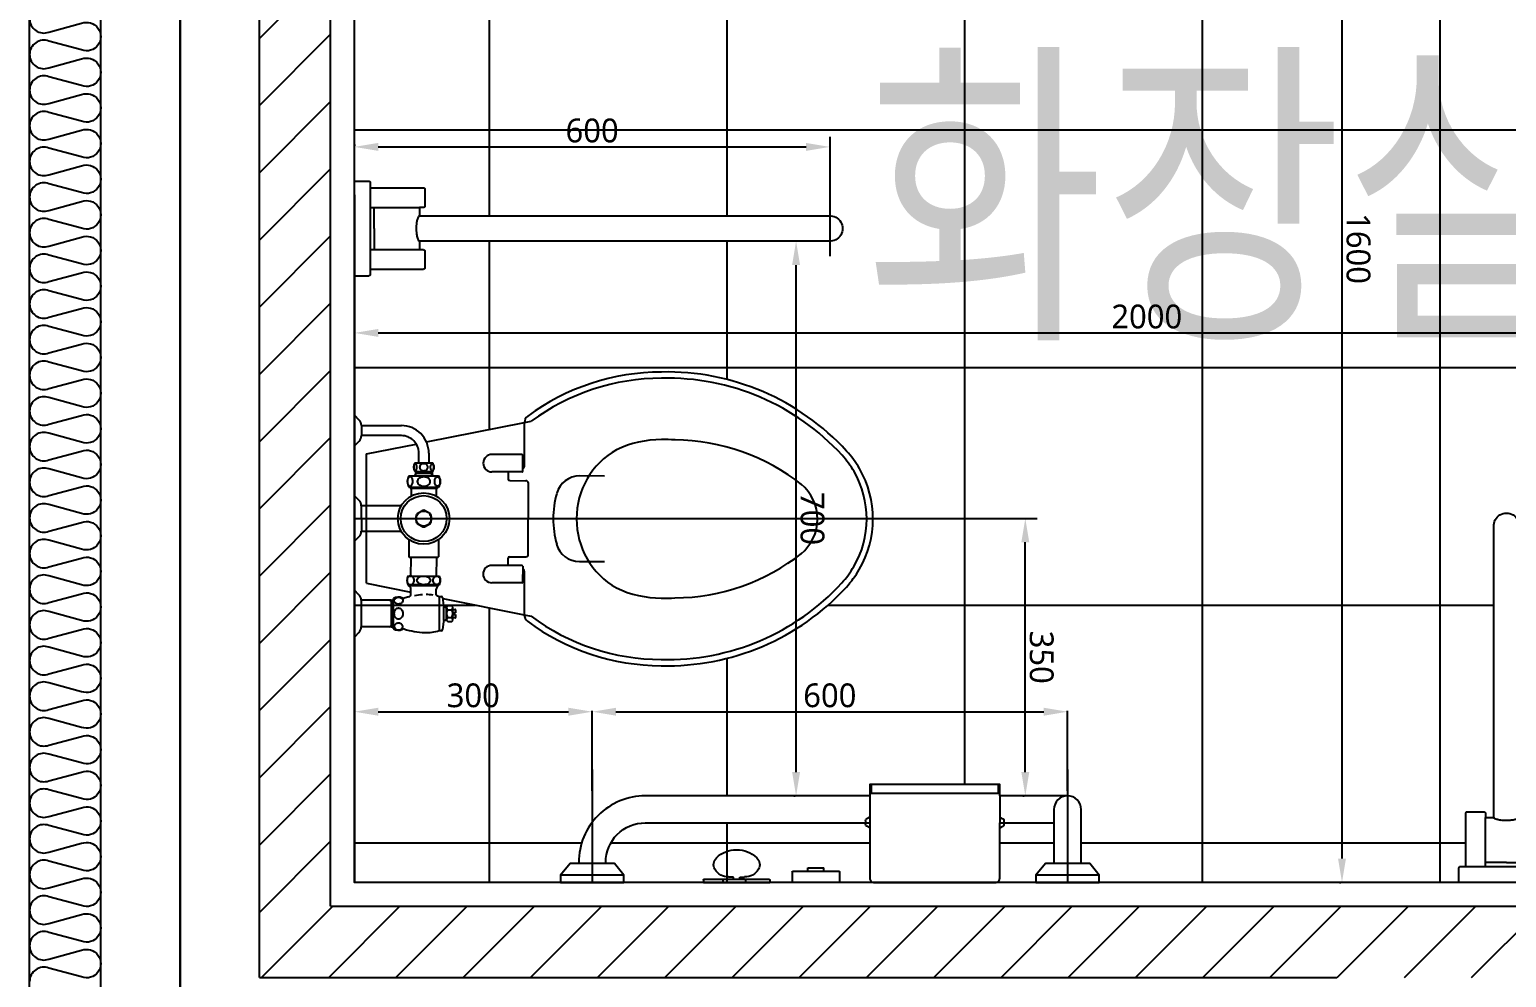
# Model space of a CAD drawing. Header units: millimetres. Extents: x 0 to 1390178, y 0 to 110113.
# Drawn here: x 438932 to 440796, y 28531 to 29727 of the extents above; entities that cross this region are included whole.
import ezdxf
from ezdxf.enums import TextEntityAlignment as Align
from ezdxf.xclip import XClip

# ---------------------------------------------------------------- set-up
doc = ezdxf.new("R2010")
doc.units = ezdxf.units.MM
doc.header["$LTSCALE"] = 100
doc.header["$XCLIPFRAME"] = 0
doc.linetypes.add('X - 평면도$0$CEN', pattern=[62, 60, -1, 0, -1])
doc.layers.get('DEFPOINTS').update_dxf_attribs({"color": 145})
for name, color, linetype in [('AA-XXXX-TEXT', 3, 'Continuous'), ('X - 평면도$0$_0', 7, 'Continuous'), ('X - 평면도$0$A-FIN', 8, 'Continuous'), ('X - 평면도$0$A-INS', 9, 'Continuous'), ('X - 평면도$0$A-TILE', 253, 'Continuous'), ('X - 평면도$0$A-TOIL', 4, 'Continuous'), ('X - 평면도$0$A-WALB', 3, 'Continuous'), ('X - 평면도$0$AA-WAXM-CONC', 2, 'Continuous'), ('X - 평면도$0$AA-XXXX-CNTL', 1, 'X - 평면도$0$CEN'), ('X - 평면도$0$AA-XXXX-PATT', 8, 'Continuous'), ('X - 평면도$0$I-BATH', 6, 'Continuous'), ('X - 평면도$0$위생기구', 4, 'Continuous')]:
    doc.layers.add(name, color=color, linetype=linetype)
doc.layers.add('X - 평면도$0$DEFPOINT', color=163, linetype='Continuous', plot=False)
doc.styles.add('HAUD01', font='Dotum.ttf')
doc.styles.add('X - 평면도$0$STANDARD', font='Dotum.ttf')
doc.styles.add('X - 평면도$0$맑은고딕', font='malgun.ttf')
doc.dimstyles.new('X - 평면도$0$Standard', dxfattribs={"dimtxt": 0.18, "dimasz": 0.18, "dimexe": 0.18, "dimexo": 0.0625, "dimgap": 0.09, "dimtad": 0, "dimtih": 1, "dimtoh": 1, "dimdec": 4, "dimzin": 0, "dimdsep": 46, "dimtxsty": 'X - 평면도$0$STANDARD', "dimcen": 0.09, "dimadec": 0, "dimazin": 0, "dimtfac": 1, "dimtdec": 4, "dimtofl": 0, "dimtmove": 0, "dimatfit": 3, "dimfxl": 1, "dimtolj": 1, "dimtzin": 0, "dimarcsym": 0})

# ---------------------------------------------------------------- blocks, each defined once
blk = doc.blocks.new('X - 평면도$0$소형세면기')
at = {"layer": 'X - 평면도$0$A-TOIL'}
for p, q in [((-169071.7, 84280.8), (-169067.9, 84284.6)), ((-169068.1, 84277.3), (-169064.3, 84281)), ((-169047.7, 84282.9), (-168951, 84282.9)), ((-169047.7, 84262.9), (-168951, 84262.9))]:
    blk.add_line(p, q, dxfattribs=at)
blk.add_lwpolyline([(-168776, 84022.9, 0.414214), (-168766, 84032.9), (-168766, 84512.9, 0.414214), (-168776, 84522.9), (-169136, 84522.9), (-169136, 84022.9)], format="xyb", close=True, dxfattribs=at)
blk.add_lwpolyline([(-169016, 84282.9), (-169016, 84482.9, -0.414214), (-169006, 84492.9), (-168806, 84492.9, -0.414214), (-168796, 84482.9), (-168796, 84062.9, -0.414214), (-168806, 84052.9), (-169006, 84052.9, -0.414214), (-169016, 84062.9), (-169016, 84262.9)], format="xyb", dxfattribs=at)
blk.add_lwpolyline([(-169027.2, 84314.6), (-169034.3, 84321.7), (-169069.6, 84286.4), (-169062.6, 84279.3)], close=True, dxfattribs=at)
blk.add_circle((-169076, 84272.9), 9, dxfattribs=at)
for centre, radius, start, end in [((-169076, 84272.9), 30, 54.5941, 35.4059), ((-169076, 84272.9), 25, 56.537, 33.463), ((-168941, 84272.9), 30.8, 198.9246, 161.0754), ((-168941, 84272.9), 24.2, 204.3716, 155.6284), ((-168951, 84272.9), 10, 270, 90)]:
    blk.add_arc(centre, radius, start, end, dxfattribs=at)
blk = doc.blocks.new('X - 평면도$0$A$Cb945eaa5')
at = {"layer": 'X - 평면도$0$A-TOIL'}
for p, q in [((-26.5, 20), (-26.5, 82)), ((26.5, 20), (26.5, 82)), ((51.5, 20), (-51.5, 20)), ((0, 25), (-26.5, 25)), ((0, 25), (26.5, 25))]:
    blk.add_line(p, q, dxfattribs=at)
blk.add_lwpolyline([(-28.5, 89), (-49.5, 89, 0.414214), (-51.5, 87), (-51.5, 53.5), (-51.5, 20), (-58, 20, 0.414214), (-60, 18), (-60, 0), (60, 0), (60, 18, 0.414214), (58, 20), (51.5, 20), (51.5, 53.5), (51.5, 87, 0.414214), (49.5, 89), (28.5, 89, 0.414214), (26.5, 87), (26.5, 82), (16, 82), (16, 449, 1.064342), (-16, 449), (-16, 82), (-26.5, 82), (-26.5, 87, 0.414214)], format="xyb", close=True, dxfattribs=at)
for centre, radius, start, end in [((-14.7, 82), 1.3, 180, 240.4112), ((-7.3, 95.1), 16.3, 240.4112, 256.7646), ((-2.3, 116.2), 38, 256.7646, 264.4356), ((0, 131.1), 53.1, 263.5111, 269.9993), ((0, 150.2), 72.2, 270, 275.5644), ((4, 102.9), 24.8, 276.9272, 286.4344), ((7.3, 95.1), 16.3, 283.2354, 299.5888), ((14.7, 82), 1.3, 299.5888, 0)]:
    blk.add_arc(centre, radius, start, end, dxfattribs=at)
blk = doc.blocks.new('X - 평면도$0$장애인 세면대')
at = {"xscale": -1}
blk.add_blockref('X - 평면도$0$A$Cb945eaa5', (79798, 52516.3), dxfattribs=at)
blk.add_blockref('X - 평면도$0$A$Cb945eaa5', (80498, 52516.3))
at = {"layer": 'X - 평면도$0$I-BATH', "rotation": 90}
blk.add_blockref('X - 평면도$0$소형세면기', (164420.9, 221652.3), dxfattribs=at)
blk = doc.blocks.new('X - 평면도$0$1F PL')
at = {"layer": 'X - 평면도$0$AA-WAXM-CONC'}
for p, q in [((-44367.2, 10670.9), (-44367.2, 13420.9)), ((-44167.2, 11220.9), (-44167.2, 13220.9)), ((-44167.2, 11220.9), (-42807.2, 11220.9))]:
    blk.add_line(p, q, dxfattribs=at)
blk = doc.blocks.new('*D992')
at = {"layer": 'DEFPOINTS', "color": 0, "transparency": 16777216}
for p in [(0, 928.3, 0), (600, 928.3, 0), (600, 928.3, 0)]:
    blk.add_point(p, dxfattribs=at)
at = {"layer": 'X - 평면도$0$DEFPOINT', "color": 0, "lineweight": -2, "transparency": 16777216}
for p, q in [((0, 931.3, 0), (0, 929.6, 0)), ((30, 928.3, 0), (570, 928.3, 0)), ((600, 931.3, 0), (600, 929.6, 0))]:
    blk.add_line(p, q, dxfattribs=at)
at = {"layer": 'X - 평면도$0$DEFPOINT', "color": 0, "transparency": 16777216}
for points in [[(30, 933.3, 0), (30, 923.3, 0), (0, 928.3, 0)], [(570, 933.3, 0), (570, 923.3, 0), (600, 928.3, 0)]]:
    blk.add_solid(points, dxfattribs=at)
at = {"layer": 'X - 평면도$0$DEFPOINT', "color": 0, "transparency": 16777216, "insert": (300, 948.8, 0), "char_height": 30, "attachment_point": 5, "style": 'X - 평면도$0$맑은고딕'}
blk.add_mtext('\\A1;600', dxfattribs=at)
blk = doc.blocks.new('*D993')
at = {"layer": 'DEFPOINTS', "color": 0, "transparency": 16777216}
for p in [(300.1, 215.4), (0, 112.4, 0), (300.1, 112.4, 0)]:
    blk.add_point(p, dxfattribs=at)
at = {"layer": 'X - 평면도$0$DEFPOINT', "color": 0, "lineweight": -2, "transparency": 16777216}
for p, q in [((0, 115.4), (0, 216.6)), ((30, 215.4), (270.1, 215.4)), ((300.1, 115.4), (300.1, 216.6))]:
    blk.add_line(p, q, dxfattribs=at)
at = {"layer": 'X - 평면도$0$DEFPOINT', "color": 0, "transparency": 16777216}
for points in [[(30, 220.4), (30, 210.4), (0, 215.4)], [(270.1, 220.4), (270.1, 210.4), (300.1, 215.4)]]:
    blk.add_solid(points, dxfattribs=at)
at = {"layer": 'X - 평면도$0$DEFPOINT', "color": 0, "transparency": 16777216, "insert": (150, 235.9), "char_height": 30, "attachment_point": 5, "style": 'X - 평면도$0$맑은고딕'}
blk.add_mtext('\\A1;300', dxfattribs=at)
blk = doc.blocks.new('*D994')
at = {"layer": 'DEFPOINTS', "color": 0, "transparency": 16777216}
for p in [(900, 215.4), (300.1, 112.4, 0), (900, 112.4, 0)]:
    blk.add_point(p, dxfattribs=at)
at = {"layer": 'X - 평면도$0$DEFPOINT', "color": 0, "lineweight": -2, "transparency": 16777216}
for p, q in [((300.1, 115.4), (300.1, 216.6)), ((330.1, 215.4), (870, 215.4)), ((900, 115.4), (900, 216.6))]:
    blk.add_line(p, q, dxfattribs=at)
at = {"layer": 'X - 평면도$0$DEFPOINT', "color": 0, "transparency": 16777216}
for points in [[(330.1, 220.4), (330.1, 210.4), (300.1, 215.4)], [(870, 220.4), (870, 210.4), (900, 215.4)]]:
    blk.add_solid(points, dxfattribs=at)
at = {"layer": 'X - 평면도$0$DEFPOINT', "color": 0, "transparency": 16777216, "insert": (600, 235.9), "char_height": 30, "attachment_point": 5, "style": 'X - 평면도$0$맑은고딕'}
blk.add_mtext('\\A1;600', dxfattribs=at)
blk = doc.blocks.new('*D995')
at = {"layer": 'DEFPOINTS', "color": 0, "transparency": 16777216}
for p in [(557.4, 809.2, 0), (557.4, 809.2, 0), (557.4, 109.2, 0)]:
    blk.add_point(p, dxfattribs=at)
at = {"layer": 'X - 평면도$0$DEFPOINT', "color": 0, "lineweight": -2, "transparency": 16777216}
for p, q in [((560.4, 809.2, 0), (558.6, 809.2, 0)), ((557.4, 139.2, 0), (557.4, 779.2, 0)), ((554.4, 109.2, 0), (556.1, 109.2, 0))]:
    blk.add_line(p, q, dxfattribs=at)
at = {"layer": 'X - 평면도$0$DEFPOINT', "color": 0, "transparency": 16777216}
for points in [[(562.4, 779.2, 0), (552.4, 779.2, 0), (557.4, 809.2, 0)], [(562.4, 139.2, 0), (552.4, 139.2, 0), (557.4, 109.2, 0)]]:
    blk.add_solid(points, dxfattribs=at)
at = {"layer": 'X - 평면도$0$DEFPOINT', "color": 0, "transparency": 16777216, "insert": (577.9, 459.2, 0), "char_height": 30, "attachment_point": 5, "rotation": 270, "style": 'X - 평면도$0$맑은고딕'}
blk.add_mtext('\\A1;700', dxfattribs=at)
blk = doc.blocks.new('*D996')
at = {"layer": 'DEFPOINTS', "color": 0, "transparency": 16777216}
for p in [(1246.4, 1600, 0), (1246.4, 1600, 0), (1246.4, 0, 0)]:
    blk.add_point(p, dxfattribs=at)
at = {"layer": 'X - 평면도$0$DEFPOINT', "color": 0, "lineweight": -2, "transparency": 16777216}
for p, q in [((1249.4, 1600, 0), (1247.6, 1600, 0)), ((1246.4, 30, 0), (1246.4, 1570, 0)), ((1243.4, 0, 0), (1245.1, 0, 0))]:
    blk.add_line(p, q, dxfattribs=at)
at = {"layer": 'X - 평면도$0$DEFPOINT', "color": 0, "transparency": 16777216}
for points in [[(1251.4, 1570, 0), (1241.4, 1570, 0), (1246.4, 1600, 0)], [(1251.4, 30, 0), (1241.4, 30, 0), (1246.4, 0, 0)]]:
    blk.add_solid(points, dxfattribs=at)
at = {"layer": 'X - 평면도$0$DEFPOINT', "color": 0, "transparency": 16777216, "insert": (1267, 800, 0), "char_height": 30, "attachment_point": 5, "rotation": 270, "style": 'X - 평면도$0$맑은고딕'}
blk.add_mtext('\\A1;1600', dxfattribs=at)
blk = doc.blocks.new('*D997')
at = {"layer": 'DEFPOINTS', "color": 0, "transparency": 16777216}
for p in [(0, 693.5), (2000, 693.5), (2000, 693.5)]:
    blk.add_point(p, dxfattribs=at)
at = {"layer": 'X - 평면도$0$DEFPOINT', "color": 0, "lineweight": -2, "transparency": 16777216}
for p, q in [((0, 696.5), (0, 694.8)), ((30, 693.5), (1970, 693.5)), ((2000, 690.5), (2000, 692.3))]:
    blk.add_line(p, q, dxfattribs=at)
at = {"layer": 'X - 평면도$0$DEFPOINT', "color": 0, "transparency": 16777216}
for points in [[(30, 698.5), (30, 688.5), (0, 693.5)], [(1970, 698.5), (1970, 688.5), (2000, 693.5)]]:
    blk.add_solid(points, dxfattribs=at)
at = {"layer": 'X - 평면도$0$DEFPOINT', "color": 0, "transparency": 16777216, "insert": (1000, 714), "char_height": 30, "attachment_point": 5, "style": 'X - 평면도$0$맑은고딕'}
blk.add_mtext('\\A1;2000', dxfattribs=at)
blk = doc.blocks.new('*D991')
at = {"layer": 'DEFPOINTS', "color": 0, "transparency": 16777216}
for p in [(846.7, 459.2, 0), (846.7, 459.2, 0), (846.7, 109.2, 0)]:
    blk.add_point(p, dxfattribs=at)
at = {"layer": 'X - 평면도$0$DEFPOINT', "color": 0, "lineweight": -2, "transparency": 16777216}
for p, q in [((843.7, 459.2, 0), (845.4, 459.2, 0)), ((846.7, 139.2, 0), (846.7, 429.2, 0)), ((843.7, 109.2, 0), (845.4, 109.2, 0))]:
    blk.add_line(p, q, dxfattribs=at)
at = {"layer": 'X - 평면도$0$DEFPOINT', "color": 0, "transparency": 16777216}
for points in [[(851.7, 429.2, 0), (841.7, 429.2, 0), (846.7, 459.2, 0)], [(851.7, 139.2, 0), (841.7, 139.2, 0), (846.7, 109.2, 0)]]:
    blk.add_solid(points, dxfattribs=at)
at = {"layer": 'X - 평면도$0$DEFPOINT', "color": 0, "transparency": 16777216, "insert": (867.2, 284.2, 0), "char_height": 30, "attachment_point": 5, "rotation": 270, "style": 'X - 평면도$0$맑은고딕'}
blk.add_mtext('\\A1;350', dxfattribs=at)
blk = doc.blocks.new('X - 평면도$0$A$C1e53f92a')
at = {"layer": 'X - 평면도$0$A-TOIL'}
for p, q in [((20, 51.5), (20, -51.5)), ((20, 26.5), (82, 26.5)), ((25, 0), (25, 26.5)), ((25, 0), (25, -26.5)), ((20, -26.5), (82, -26.5))]:
    blk.add_line(p, q, dxfattribs=at)
blk.add_lwpolyline([(89, -28.5), (89, -49.5, -0.414214), (87, -51.5), (53.5, -51.5), (20, -51.5), (20, -58, -0.414214), (18, -60), (0, -60), (0, 60), (18, 60, -0.414214), (20, 58), (20, 51.5), (53.5, 51.5), (87, 51.5, -0.414214), (89, 49.5), (89, 28.5, -0.414214), (87, 26.5), (82, 26.5), (82, 16), (599, 16, -1.064342), (599, -16), (82, -16), (82, -26.5), (87, -26.5, -0.414214)], format="xyb", close=True, dxfattribs=at)
for centre, radius, start, end in [((150.2, 0), 72.2, 174.4356, 180), ((102.9, 4), 24.8, 163.5656, 173.0728), ((95.1, 7.3), 16.3, 150.4112, 166.7646), ((82, 14.7), 1.3, 90, 150.4112), ((131.1, 0), 53.1, 180.0007, 186.4889), ((116.2, -2.3), 38, 185.5644, 193.2354), ((95.1, -7.3), 16.3, 193.2354, 209.5888), ((82, -14.7), 1.3, 209.5888, 270)]:
    blk.add_arc(centre, radius, start, end, dxfattribs=at)
blk = doc.blocks.new('X - 평면도$0$A$C9b846ec6')
at = {"layer": 'X - 평면도$0$A-INS'}
blk.add_line((-1640, 12170), (-1640, 14740), dxfattribs=at)
blk.add_lwpolyline([(-1640, 13840, 0.524856), (-1615.6, 13823.2), (-1574.4, 13834.3, -1.449198), (-1574.4, 13800.7), (-1615.6, 13811.8, 0.524856), (-1640, 13795, 0.524856), (-1615.6, 13778.2), (-1574.4, 13789.3, -1.449198), (-1574.4, 13755.7), (-1615.6, 13766.8, 0.524856), (-1640, 13750, 0.524856), (-1615.6, 13733.2), (-1574.4, 13744.3, -1.449198), (-1574.4, 13710.7), (-1615.6, 13721.8, 0.524856), (-1640, 13705, 0.524856), (-1615.6, 13688.2), (-1574.4, 13699.3, -1.449198), (-1574.4, 13665.7), (-1615.6, 13676.8, 0.524856), (-1640, 13660, 0.524856), (-1615.6, 13643.2), (-1574.4, 13654.3, -1.449198), (-1574.4, 13620.7), (-1615.6, 13631.8, 0.524856), (-1640, 13615, 0.524856), (-1615.6, 13598.2), (-1574.4, 13609.3, -1.449198), (-1574.4, 13575.7), (-1615.6, 13586.8, 0.524856), (-1640, 13570, 0.524856), (-1615.6, 13553.2), (-1574.4, 13564.3, -1.449198), (-1574.4, 13530.7), (-1615.6, 13541.8, 0.524856), (-1640, 13525, 0.524856), (-1615.6, 13508.2), (-1574.4, 13519.3, -1.449198), (-1574.4, 13485.7), (-1615.6, 13496.8, 0.524856), (-1640, 13480, 0.524856), (-1615.6, 13463.2), (-1574.4, 13474.3, -1.449198), (-1574.4, 13440.7), (-1615.6, 13451.8, 0.524856), (-1640, 13435, 0.524856), (-1615.6, 13418.2), (-1574.4, 13429.3, -1.449198), (-1574.4, 13395.7), (-1615.6, 13406.8, 0.524856), (-1640, 13390, 0.524856), (-1615.6, 13373.2), (-1574.4, 13384.3, -1.449198), (-1574.4, 13350.7), (-1615.6, 13361.8, 0.524856), (-1640, 13345, 0.524856), (-1615.6, 13328.2), (-1574.4, 13339.3, -1.449198), (-1574.4, 13305.7), (-1615.6, 13316.8, 0.524856), (-1640, 13300, 0.524856), (-1615.6, 13283.2), (-1574.4, 13294.3, -1.449198), (-1574.4, 13260.7), (-1615.6, 13271.8, 0.524856), (-1640, 13255, 0.524856), (-1615.6, 13238.2), (-1574.4, 13249.3, -1.449198), (-1574.4, 13215.7), (-1615.6, 13226.8, 0.524856), (-1640, 13210, 0.524856), (-1615.6, 13193.2), (-1574.4, 13204.3, -1.449198), (-1574.4, 13170.7), (-1615.6, 13181.8, 0.524856), (-1640, 13165, 0.524856), (-1615.6, 13148.2), (-1574.4, 13159.3, -1.449198), (-1574.4, 13125.7), (-1615.6, 13136.8, 0.524856), (-1640, 13120, 0.524856), (-1615.6, 13103.2), (-1574.4, 13114.3, -1.449198), (-1574.4, 13080.7), (-1615.6, 13091.8, 0.524856), (-1640, 13075, 0.524856), (-1615.6, 13058.2), (-1574.4, 13069.3, -1.449198), (-1574.4, 13035.7), (-1615.6, 13046.8, 0.524856), (-1640, 13030, 0.524856), (-1615.6, 13013.2), (-1574.4, 13024.3, -1.449198), (-1574.4, 12990.7), (-1615.6, 13001.8, 0.524856), (-1640, 12985, 0.524856), (-1615.6, 12968.2), (-1574.4, 12979.3, -1.449198), (-1574.4, 12945.7), (-1615.6, 12956.8, 0.524856), (-1640, 12940, 0.524856), (-1615.6, 12923.2), (-1574.4, 12934.3, -1.449198), (-1574.4, 12900.7), (-1615.6, 12911.8, 0.524856), (-1640, 12895, 0.524856), (-1615.6, 12878.2), (-1574.4, 12889.3, -1.449198), (-1574.4, 12855.7), (-1615.6, 12866.8, 0.524856), (-1640, 12850, 0.524856), (-1615.6, 12833.2), (-1574.4, 12844.3, -1.449198), (-1574.4, 12810.7), (-1615.6, 12821.8, 0.524856), (-1640, 12805, 0.524856), (-1615.6, 12788.2), (-1574.4, 12799.3, -1.449198), (-1574.4, 12765.7), (-1615.6, 12776.8, 0.524856), (-1640, 12760, 0.524856), (-1615.6, 12743.2), (-1574.4, 12754.3, -1.449198), (-1574.4, 12720.7), (-1615.6, 12731.8, 0.524856), (-1640, 12715, 0.524856), (-1615.6, 12698.2), (-1574.4, 12709.3, -1.449198), (-1574.4, 12675.7), (-1615.6, 12686.8, 0.524856), (-1640, 12670, 0.524856), (-1615.6, 12653.2), (-1574.4, 12664.3, -1.449198), (-1574.4, 12630.7), (-1615.6, 12641.8, 0.524856), (-1640, 12625, 0.524856)], format="xyb", dxfattribs=at)
blk = doc.blocks.new('X - 평면도$0$장애인용좌변기')
at = {"layer": 'DEFPOINTS'}
for p, q in [((0, 868), (0, 0)), ((944.7, 0, 0), (0, 0, 0))]:
    blk.add_line(p, q, dxfattribs=at)
at = {"layer": 'X - 평면도$0$A-TOIL', "ltscale": 3}
for p, q in [((5.9, 583.6), (0, 589.5)), ((8.8, 576.6), (8.8, 563.9)), ((5.9, 557), (0, 551.1)), ((15.4, 377.7, 0), (15.4, 540.9, 0)), ((5.8, 482.1), (0, 487.9)), ((8.7, 475.2), (8.8, 443.4)), ((5.9, 436.5), (0, 430.6)), ((5.7, 363.1), (0, 368.9)), ((8.6, 356.2), (8.6, 322.4)), ((5.7, 315.5), (0, 309.7))]:
    blk.add_line(p, q, dxfattribs=at)
at = {"layer": 'X - 평면도$0$A-TOIL', "ltscale": 3, "extrusion": (-1.66133e-08, -9.23515e-08, 1)}
for p, q in [((91, 555.9, 0), (214.6, 580.4, 0)), ((214.5, 525, 0), (214.6, 580.4, 0)), ((214.6, 580.4, 0), (223.2, 582.1, 0)), ((8.8, 576.6), (59.2, 576.6, 0)), ((59.2, 563.9, 0), (8.8, 563.9)), ((15.4, 540.9, 0), (78, 553.3, 0)), ((81.2, 529.5, 0), (81.2, 541.9, 0)), ((93.9, 541.8, 0), (93.9, 529.5, 0)), ((76.1, 529.5, 0), (98.9, 529.5, 0)), ((211.5, 540, 0), (173.5, 540.1, 0)), ((212.5, 519, 0), (212.5, 539, 0)), ((68.8, 513.2, 0), (106.3, 513.2, 0)), ((76.1, 518.5, 0), (98.9, 518.5, 0)), ((78.2, 516.2, 0), (76.8, 513.9, 0)), ((77, 518.5, 0), (77, 514.7, 0)), ((98, 516.2, 0), (77, 516.2, 0)), ((78.2, 518.5, 0), (78.2, 516.2, 0)), ((96.8, 518.5, 0), (96.8, 516.2, 0)), ((96.8, 516.2, 0), (98.2, 513.9, 0)), ((98, 518.5, 0), (98, 514.7, 0)), ((211.5, 518, 0), (173.5, 518.1, 0)), ((194, 518.1, 0), (194, 509.1, 0)), ((196, 507.1, 0), (216.5, 507, 0)), ((219.4, 414, 0), (219.5, 504, 0)), ((315.8, 512.9, 0), (284.2, 513, 0)), ((68.7, 498.7, 0), (106.2, 498.7, 0)), ((70, 498.7, 0), (71, 497.7, 0)), ((71, 497.7, 0), (71, 498.7, 0)), ((71, 497.7, 0), (104, 497.7, 0)), ((71, 497.7, 0), (71, 497.7, 0)), ((71.6, 496.3, 0), (71.6, 487.6, 0)), ((103.4, 487.5, 0), (103.4, 496.3, 0)), ((104, 497.7, 0), (105, 498.7, 0)), ((104, 498.7, 0), (104, 497.7, 0)), ((104, 497.7, 0), (105, 498.7, 0)), ((104, 497.7, 0), (104, 497.7, 0)), ((104, 497.7, 0), (104, 497.7, 0)), ((68.9, 410.7, 0), (68.9, 432.5, 0)), ((105.9, 432.5, 0), (105.9, 410.7, 0)), ((105.4, 410.2, 0), (69.4, 410.2, 0)), ((71.5, 410.2, 0), (71.4, 410, 0)), ((71.4, 410, 0), (71.4, 410.2, 0)), ((103.2, 410.2, 0), (103.4, 409.9, 0)), ((103.4, 409.9, 0), (103.4, 410.2, 0)), ((195.9, 411.1, 0), (216.4, 411, 0)), ((71.3, 386.7, 0), (71.4, 410, 0)), ((103.4, 409.9, 0), (103.3, 386.7, 0)), ((211.4, 400, 0), (173.4, 400.1, 0)), ((193.9, 400.1, 0), (193.9, 409.1, 0)), ((212.4, 399, 0), (212.3, 379, 0)), ((214.4, 393, 0), (214.3, 337.7, 0)), ((284.1, 404.9, 0), (315.7, 404.9, 0)), ((15.4, 377.7, 0), (71.3, 366.4, 0)), ((67.3, 386.7, 0), (107.4, 386.7, 0)), ((107.4, 375.7, 0), (67.3, 375.7, 0)), ((67.3, 375.7, 0), (67.3, 375.7, 0)), ((68.3, 374.7, 0), (68.3, 375.7, 0)), ((68.3, 374.7, 0), (106.3, 374.7, 0)), ((70.2, 372.9, 0), (68.3, 374.7, 0)), ((69.4, 375.7, 0), (69.3, 373.7, 0)), ((106.3, 374.7, 0), (104.5, 372.9, 0)), ((105.3, 375.7, 0), (105.3, 373.7, 0)), ((106.3, 375.7, 0), (106.3, 374.7, 0)), ((107.4, 375.7, 0), (107.3, 375.7, 0)), ((211.3, 378, 0), (173.3, 378.1, 0)), ((46.3, 356.1, 0), (8.6, 356.2)), ((46.3, 354.8, 0), (43.9, 356.2, 0)), ((46.3, 356.1, 0), (49.3, 356, 0)), ((46.3, 356.1, 0), (46.3, 322.4, 0)), ((46.3, 354.8, 0), (49.3, 354.6, 0)), ((49.3, 320, 0), (49.3, 358.5, 0)), ((71.3, 364.1, 0), (71.3, 370.1, 0)), ((103.3, 363.1, 0), (103.3, 370, 0)), ((107.3, 360.2, 0), (107, 360.5, 0)), ((107.3, 318, 0), (107.3, 360.4, 0)), ((107.3, 358.7, 0), (107.3, 360.2, 0)), ((107.6, 360.7, 0), (109.8, 360.7, 0)), ((111.3, 359.4, 0), (112.5, 349.6, 0)), ((111.4, 358.4, 0), (214.3, 337.7, 0)), ((112.8, 330.7, 0), (112.8, 347.6, 0)), ((116.4, 347.4, 0), (115, 347.4, 0)), ((116.3, 330.9, 0), (116.4, 347.4, 0)), ((117.9, 348.9, 0), (116.4, 347.4, 0)), ((117.6, 344, 0), (123, 344, 0)), ((123, 348.9, 0), (117.9, 348.9, 0)), ((124.3, 347.6, 0), (123, 348.9, 0)), ((124.3, 330.7, 0), (124.3, 347.6, 0)), ((124.3, 344.4, 0), (124.3, 344.7, 0)), ((124.3, 344.4, 0), (127.2, 344.4, 0)), ((127.7, 340.1, 0), (125.2, 340.1, 0)), ((125.2, 340.1, 0), (125.2, 339.2, 0)), ((125.2, 339.2, 0), (125.2, 338.3, 0)), ((125.2, 338.3, 0), (127.7, 338.3, 0)), ((127.7, 343.9, 0), (127.7, 340.1, 0)), ((127.7, 338.3, 0), (127.7, 334.4, 0)), ((214.3, 337.7, 0), (222.9, 336, 0)), ((46.3, 322.4, 0), (8.6, 322.4)), ((43.8, 322.4, 0), (46.3, 323.8, 0)), ((46.3, 323.8, 0), (49.3, 323.9, 0)), ((46.3, 322.4, 0), (49.3, 322.5, 0)), ((107, 317.9, 0), (107.3, 318.2, 0)), ((109.8, 317.7, 0), (107.6, 317.7, 0)), ((112.5, 328.7, 0), (111.3, 319, 0)), ((115, 330.9, 0), (116.3, 330.9, 0)), ((116.3, 330.9, 0), (117.8, 329.4, 0)), ((117.6, 334.3, 0), (123, 334.3, 0)), ((117.8, 329.4, 0), (123, 329.4, 0)), ((123, 329.4, 0), (124.3, 330.7, 0)), ((124.3, 333.7, 0), (124.3, 333.9, 0)), ((127.2, 333.9, 0), (124.3, 333.9, 0))]:
    blk.add_line(p, q, dxfattribs=at)
at = {"layer": 'X - 평면도$0$A-TOIL', "ltscale": 3, "extrusion": (-1.64988e-08, -9.2372e-08, 1)}
for p, q in [((59.1, 475.2, 0), (8.7, 475.2)), ((8.7, 443.4), (59.1, 443.4, 0))]:
    blk.add_line(p, q, dxfattribs=at)
at = {"layer": 'X - 평면도$0$A-TOIL'}
for p, q in [((650.4, 112.8), (814.4, 112.8)), ((652.2, 123.6), (652.2, 112.8)), ((812.6, 123.6), (812.6, 112.8)), ((650.4, 109.2, 0), (650.4, 75.2, 0)), ((814.4, 109.2, 0), (814.4, 75.2, 0)), ((645, 77.7), (645, 73.5)), ((650.4, 82.5), (646.5, 80.2)), ((814.4, 82.5), (818.3, 80.2)), ((819.8, 77.7), (819.8, 73.5)), ((882.9, 92.1, 0), (882.9, 75.2, 0)), ((650.4, 68.7), (646.5, 71)), ((814.4, 68.7), (818.3, 71)), ((440.4, 3, 0), (440.4, 0, 0)), ((441.6, 4.2, 0), (523.2, 4.2, 0)), ((465, 4.2, 0), (465, 0, 0)), ((478.3, 6.8, 0), (472.3, 6.8, 0)), ((478.3, 4.2, 0), (478.3, 6.8, 0)), ((478.3, 4.2, 0), (486.5, 4.2, 0)), ((486.5, 6.8, 0), (492.5, 6.8, 0)), ((486.5, 4.2, 0), (486.5, 6.8, 0)), ((494, 0, 0), (494, 4.2, 0)), ((524.4, 3, 0), (524.4, 0, 0)), ((552.4, 13, 0), (552.4, 0, 0)), ((553.6, 14.2, 0), (611.2, 14.2, 0)), ((572.4, 14.2, 0), (572.4, 18.4, 0)), ((572.4, 18.4, 0), (592.4, 18.4, 0)), ((592.4, 14.2, 0), (592.4, 18.4, 0)), ((612.4, 13, 0), (612.4, 0, 0)), ((440.4, 0, 0), (524.4, 0, 0))]:
    blk.add_line(p, q, dxfattribs=at)
at = {"layer": 'X - 평면도$0$A-TOIL', "ltscale": 3, "extrusion": (-1.66133e-08, -9.23515e-08, 1), "elevation": 0}
for points in [[(74.8, 524, 0.047884), (74.9, 522.2, 0.061616), (75.4, 520.9, 0.102486), (76.1, 519.9, 0.183193), (76.8, 519.6, 0.183193), (77.5, 519.9, 0.102486), (78.3, 520.9, 0.061616), (78.7, 522.2, 0.047884), (78.9, 524, 0.047884), (78.7, 525.8, 0.061616), (78.3, 527.1, 0.102486), (77.5, 528.1, 0.183193), (76.8, 528.4, 0.183193), (76.1, 528.1, 0.102486), (75.4, 527.1, 0.061616), (74.9, 525.8, 0.047884)], [(87.5, 519.6, 0.083473), (89.6, 519.9, 0.090952), (91.2, 520.9, 0.104008), (92.4, 522.4, 0.115592), (92.8, 524, 0.115592), (92.4, 525.6, 0.104008), (91.2, 527.1, 0.090952), (89.6, 528.1, 0.083473), (87.5, 528.4, 0.083473), (85.5, 528.1, 0.090952), (83.8, 527.1, 0.104008), (82.6, 525.6, 0.115592), (82.3, 524, 0.115592), (82.6, 522.4, 0.104008), (83.8, 520.9, 0.090952), (85.5, 519.9, 0.083473)], [(100.3, 524, -0.047884), (100.1, 522.2, -0.061616), (99.7, 520.9, -0.102486), (98.9, 519.9, -0.183193), (98.2, 519.6, -0.183193), (97.5, 519.9, -0.102486), (96.8, 520.9, -0.061616), (96.3, 522.2, -0.047884), (96.2, 524, -0.047884), (96.3, 525.8, -0.061616), (96.8, 527.1, -0.102486), (97.5, 528.1, -0.183193), (98.2, 528.4, -0.183193), (98.9, 528.1, -0.102486), (99.7, 527.1, -0.061616), (100.1, 525.8, -0.047884)], [(66.7, 506, 0.060381), (67, 503.6, 0.073816), (67.7, 501.9, 0.106871), (69, 500.5, 0.15343), (70.2, 500.1, 0.15343), (71.4, 500.5, 0.106871), (72.6, 501.8, 0.073816), (73.4, 503.6, 0.060381), (73.7, 506, 0.060381), (73.4, 508.3, 0.073816), (72.7, 510.1, 0.106871), (71.4, 511.4, 0.15343), (70.2, 511.8, 0.15343), (69, 511.4, 0.106871), (67.8, 510.1, 0.073816), (67, 508.3, 0.060381)], [(87.5, 500.1, 0.071654), (90.7, 500.6, 0.083053), (93.3, 501.8, 0.106716), (95.1, 503.8, 0.132763), (95.7, 505.9, 0.132763), (95.1, 508, 0.106716), (93.3, 510, 0.083053), (90.7, 511.3, 0.071654), (87.5, 511.7, 0.071654), (84.3, 511.3, 0.083053), (81.7, 510.1, 0.106716), (79.9, 508.1, 0.132763), (79.3, 506, 0.132763), (79.9, 503.9, 0.106716), (81.7, 501.9, 0.083053), (84.3, 500.6, 0.071654)], [(108.3, 505.9, -0.060381), (108, 503.6, -0.073816), (107.2, 501.8, -0.106871), (106, 500.5, -0.15343), (104.8, 500.1, -0.15343), (103.6, 500.5, -0.106871), (102.3, 501.8, -0.073816), (101.6, 503.6, -0.060381), (101.3, 505.9, -0.060381), (101.6, 508.3, -0.073816), (102.3, 510.1, -0.106871), (103.6, 511.4, -0.15343), (104.8, 511.8, -0.15343), (106, 511.4, -0.106871), (107.2, 510, -0.073816), (108, 508.3, -0.060381)], [(70.8, 386.7, 0.118753), (69.1, 386.3, 0.104705), (67.7, 385.1, 0.089502), (66.7, 383.4, 0.081088), (66.3, 381.2, 0.081088), (66.7, 379.1, 0.089502), (67.6, 377.3, 0.104705), (69.1, 376.1, 0.118753), (70.8, 375.7, 0.118753), (72.4, 376.1, 0.104705), (73.9, 377.3, 0.089502), (74.9, 379.1, 0.081088), (75.3, 381.2, 0.081088), (74.9, 383.4, 0.089502), (74, 385.1, 0.104705), (72.5, 386.3, 0.118753)], [(87.3, 375.7, -0.06574), (84, 376.2, -0.078417), (81.3, 377.3, -0.107174), (79.4, 379.2, -0.142993), (78.9, 381.2, -0.142993), (79.4, 383.2, -0.107174), (81.4, 385.1, -0.078417), (84, 386.3, -0.06574), (87.3, 386.7, -0.06574), (90.7, 386.2, -0.078417), (93.3, 385.1, -0.107174), (95.2, 383.2, -0.142993), (95.8, 381.2, -0.142993), (95.2, 379.2, -0.107174), (93.3, 377.3, -0.078417), (90.7, 376.1, -0.06574)], [(103.9, 386.7, -0.118753), (105.5, 386.3, -0.104705), (107, 385.1, -0.089502), (108, 383.3, -0.081088), (108.3, 381.2, -0.081088), (108, 379, -0.089502), (107, 377.3, -0.104705), (105.5, 376.1, -0.118753), (103.9, 375.7, -0.118753), (102.2, 376.1, -0.104705), (100.7, 377.3, -0.089502), (99.8, 379, -0.081088), (99.4, 381.2, -0.081088), (99.8, 383.3, -0.089502), (100.7, 385.1, -0.104705), (102.2, 386.3, -0.118753)], [(61, 355.8, -0.119893), (60.7, 354.2, -0.104934), (59.6, 352.7, -0.088977), (57.9, 351.7, -0.080253), (55.8, 351.3, -0.080253), (53.7, 351.5, -0.088977), (52, 352.4, -0.104934), (50.7, 353.8, -0.119893), (50.3, 355.4, -0.119893), (50.6, 357, -0.104934), (51.7, 358.5, -0.088977), (53.4, 359.5, -0.080253), (55.5, 359.9, -0.080253), (57.6, 359.6, -0.088977), (59.3, 358.8, -0.104934), (60.6, 357.4, -0.119893)], [(61, 339.2, -0.075539), (60.6, 336.4, -0.085848), (59.4, 334.2, -0.106051), (57.6, 332.6, -0.12668), (55.6, 332.1, -0.12668), (53.7, 332.6, -0.106051), (51.8, 334.2, -0.085848), (50.7, 336.4, -0.075539), (50.3, 339.2, -0.075539), (50.7, 342.1, -0.085848), (51.8, 344.3, -0.106051), (53.7, 345.9, -0.12668), (55.6, 346.4, -0.12668), (57.6, 345.9, -0.106051), (59.4, 344.3, -0.085848), (60.6, 342.1, -0.075539)], [(61, 322.7, 0.119893), (60.7, 324.3, 0.104934), (59.5, 325.8, 0.088977), (57.9, 326.8, 0.080253), (55.8, 327.2, 0.080253), (53.7, 326.9, 0.088977), (51.9, 326.1, 0.104934), (50.7, 324.7, 0.119893), (50.2, 323.1, 0.119893), (50.6, 321.5, 0.104934), (51.7, 320, 0.088977), (53.3, 319, 0.080253), (55.4, 318.6, 0.080253), (57.6, 318.8, 0.088977), (59.3, 319.7, 0.104934), (60.5, 321.1, 0.119893)]]:
    blk.add_lwpolyline(points, format="xyb", close=True, dxfattribs=at)
for points in [[(86.3, 469.5), (79, 465.3)], [(95.8, 465.3), (88.6, 469.5)], [(77.9, 463.4), (77.9, 455)], [(79, 453.1), (86.3, 448.9)], [(88.5, 448.9), (95.8, 453.1)], [(96.9, 455), (97, 463.4)]]:
    blk.add_lwpolyline(points, dxfattribs=at)
at = {"layer": 'X - 평면도$0$A-TOIL', "ltscale": 3}
blk.add_lwpolyline([(814.4, 5), (814.4, 75.2), (882.9, 75.2), (882.9, 24), (872, 24), (860, 9), (860, 0), (940, 0), (940, 9), (928, 24), (917.1, 24), (917.1, 92.1, 0.414214), (900, 109.2), (814.4, 109.2), (814.4, 123.6), (650.4, 123.6), (650.4, 109.2), (367.1, 109.2, 0.414214), (283.1, 25.2), (283.1, 24), (272.1, 24), (260.1, 9), (260.1, 0), (340.1, 0), (340.1, 9), (328.1, 24), (317.1, 24), (317.1, 25.2, -0.414214), (367.1, 75.2), (650.4, 75.2), (650.4, 5, 0.414214), (655.4, 0), (809.4, 0, 0.414214)], format="xyb", close=True, dxfattribs=at)
at = {"layer": 'X - 평면도$0$A-TOIL', "ltscale": 3, "extrusion": (-1.66133e-08, -9.23515e-08, 1)}
for radius in [32.5, 29, 9.51]:
    blk.add_circle((87.4, 459.2, 0), radius, dxfattribs=at)
for centre, radius, start, end in [((387.9, 359.1, 0), 285, 90.0468, 126.4302), ((387.9, 359.1, 0), 277.2, 90.0468, 126.4464), ((394.6, 337.2, 0), 307, 42.4329, 91.2922), ((394.6, 337.2, 0), 299.2, 42.4329, 91.2922), ((224.6, 580.4, 0), 10, 126.4302, 179.929), ((59.2, 541.9, 0), 34.7, 359.929, 89.929), ((59.2, 541.9, 0), 22, 359.929, 89.929), ((379.4, 459.8, 0), 99, 119.3322, 180.5077), ((387.4, 426.8, 0), 132, 89.929, 115.3217), ((393.2, 392.9, 0), 166, 86.0782, 91.9515), ((401.8, 296.4, 0), 262.2, 51.5487, 89.3898), ((527.4, 458.7, 0), 127, 30.0537, 42.4329), ((86.6, 524, 0), 11.9, 152.3473, 207.5107), ((88.4, 524, 0), 11.9, 332.3473, 27.5107), ((173.5, 529.1, 0), 11, 89.929, 269.929), ((211.5, 539, 0), 1, 359.929, 89.929), ((211.5, 525, 0), 3, 289.4002, 359.929), ((527.4, 458.7, 0), 119.2, 30.0537, 42.4329), ((527.4, 458.7, 0), 127, 329.8043, 30.0537), ((80.8, 506, 0), 14.1, 148.986, 210.8719), ((75.5, 514.7, 0), 1.5, 269.929, 359.929), ((99.5, 514.7, 0), 1.5, 179.929, 269.929), ((94.2, 505.9, 0), 14.1, 328.986, 30.8719), ((196, 509.1, 0), 2, 179.929, 269.929), ((211.5, 519, 0), 1, 269.929, 359.929), ((216.5, 504, 0), 3, 359.929, 89.929), ((284.2, 483, 0), 30, 89.929, 164.3668), ((527.4, 458.7, 0), 119.2, 329.8043, 30.0537), ((69.6, 496.3, 0), 2, 359.929, 44.7989), ((105.4, 496.2, 0), 2, 135.059, 179.929), ((370.4, 458.8, 0), 119.5, 164.3668, 195.4911), ((527.4, 458.7, 0), 57, 50.3753, 50.8948), ((527.4, 458.7, 0), 57, 309.4827, 50.3753), ((87.4, 459.2, 0), 10.4, 83.7835, 96.0744), ((87.4, 459.2, 0), 10.4, 143.7835, 156.0744), ((87.4, 459.2, 0), 10.4, 203.7835, 216.0744), ((87.4, 459.2, 0), 10.4, 263.7835, 276.0744), ((87.4, 459.2, 0), 10.4, 23.7835, 36.0744), ((87.4, 459.2, 0), 10.4, 323.7835, 336.0744), ((379.4, 457.8, 0), 99, 179.3502, 240.5258), ((69.4, 410.7, 0), 0.5, 179.929, 269.929), ((105.4, 410.7, 0), 0.5, 269.929, 359.929), ((195.9, 409.1, 0), 2, 89.929, 179.929), ((216.4, 414, 0), 3, 269.929, 359.929), ((284.1, 434.9, 0), 30, 195.4911, 269.929), ((402.2, 621.3, 0), 262.2, 270.4682, 308.3093), ((527.4, 458.7, 0), 57, 308.9632, 309.4827), ((173.4, 389.1, 0), 11, 89.929, 269.929), ((211.4, 399, 0), 1, 359.929, 89.929), ((211.4, 393, 0), 3, 359.929, 70.4578), ((527.4, 458.7, 0), 119.2, 317.4251, 329.8043), ((527.4, 458.7, 0), 127, 317.4251, 329.8043), ((82.3, 381.2, 0), 16, 159.8235, 179.929), ((82.3, 381.2, 0), 16, 179.929, 200.0345), ((67.3, 370.1, 0), 4, 359.929, 44.929), ((107.3, 370, 0), 4, 134.929, 179.929), ((92.3, 381.2, 0), 16, 359.929, 20.0345), ((92.3, 381.2, 0), 16, 339.8235, 359.929), ((211.3, 379, 0), 1, 269.929, 359.929), ((394.9, 580.4, 0), 299.2, 268.5658, 317.4251), ((55.3, 349.2, 0), 11, 61.7798, 122.9847), ((61.9, 361.6, 0), 3, 241.7798, 287.2514), ((92.5, 263.2, 0), 100, 103.9931, 107.2514), ((67.3, 364.1, 0), 4, 284.0235, 359.929), ((92.5, 263.2, 0), 100, 93.7948, 99.5312), ((90.8, 313.2, 0), 50, 80.2532, 90.2312), ((105.3, 363.1, 0), 2, 179.929, 253.7376), ((90.8, 313.2, 0), 50, 71.0292, 73.7376), ((107.6, 360.4, 0), 0.3, 89.929, 179.929), ((109.8, 359.2, 0), 1.5, 7.1465, 89.929), ((387.5, 490.8, 0), 132, 244.5363, 269.929), ((394.9, 580.4, 0), 307, 268.5658, 317.4251), ((393.4, 524.7, 0), 166, 267.9065, 273.7798), ((115, 349.9, 0), 2.5, 187.1465, 269.929), ((126.1, 339.2, 0), 9.8, 150.0873, 209.7707), ((119.3, 346.5, 0), 2.93, 179.929, 236.1092), ((121.4, 346.5, 0), 2.93, 303.7488, 359.929), ((114.5, 339.2, 0), 9.8, 330.0873, 29.7707), ((127.2, 343.9, 0), 0.5, 359.929, 89.929), ((224.3, 337.7, 0), 10, 179.929, 233.4278), ((388.1, 558.5, 0), 277.2, 233.4116, 269.8112), ((55.3, 329.2, 0), 11, 236.8733, 298.0782), ((61.9, 316.9, 0), 3, 72.6066, 118.0782), ((92.7, 415.2, 0), 100, 252.4215, 267.8357), ((90.8, 365.2, 0), 50, 267.8357, 288.8287), ((107.6, 318, 0), 0.3, 179.929, 269.929), ((109.8, 319.2, 0), 1.5, 269.929, 352.7115), ((115, 328.4, 0), 2.5, 89.929, 172.7115), ((119.3, 331.8, 0), 2.93, 123.7488, 179.929), ((121.3, 331.8, 0), 2.93, 359.929, 56.1092), ((127.2, 334.4, 0), 0.5, 269.929, 359.929), ((388.1, 558.5, 0), 285, 233.4278, 269.8112)]:
    blk.add_arc(centre, radius, start, end, dxfattribs=at)
at = {"layer": 'X - 평면도$0$A-TOIL', "ltscale": 3}
for centre, start, end in [((-1, 576.6), 0, 45), ((-1, 563.9), 315, 0), ((-1.1, 475.2), 0.071, 45.071), ((-1.1, 443.4), 315.071, 0.071), ((-1.2, 356.2), 0, 45), ((-1.2, 322.4), 315, 0)]:
    blk.add_arc(centre, 9.81, start, end, dxfattribs=at)
at = {"layer": 'X - 평면도$0$A-TOIL'}
blk.add_arc((900, 92.1, 0), 17.1, 0, 180, dxfattribs=at)
at = {"layer": 'X - 평면도$0$A-TOIL', "extrusion": (0, 0, -1)}
for centre, major_axis, start_param, end_param in [((648, 77.7), (-2.12, 2.12), -0.785398, 0.261799), ((816.8, 77.7), (-2.12, 2.12), 1.308997, 2.356194), ((648, 73.5), (-2.12, 2.12), 4.45059, 5.497787), ((816.8, 73.5), (-2.12, 2.12), 2.356194, 3.403392), ((482.4, 4.8, 0), (-25.8, -25.8), 1.583837, 3.128552), ((465.3, 22.4, 0), (-8.49, -8.49), 0.273575, 1.583837), ((499.5, 22.4, 0), (-8.49, -8.49), 3.128552, 4.438814), ((441.6, 3, 0), (-0.849, 0.849), -0.785398, 0.785398), ((471.4, 25.8, 0), (-13.4, -13.4), 5.449464, 6.55676), ((493.4, 25.8, 0), (-13.4, -13.4), 4.438814, 5.54611), ((523.2, 3, 0), (-0.849, 0.849), 0.785398, 2.356194), ((553.6, 13, 0), (-0.849, 0.849), -0.785398, 0.785398), ((611.2, 13, 0), (-0.849, 0.849), 0.785398, 2.356194)]:
    blk.add_ellipse(centre, major_axis=major_axis, ratio=1, start_param=start_param, end_param=end_param, dxfattribs=at)
at = {"layer": 'X - 평면도$0$DEFPOINT'}
for p, q in [((600, 940.8, 0), (600, 790.3, 0)), ((0, 459.2, 0), (861.8, 459.2, 0)), ((300.1, 142.4, 0), (300.1, 0, 0)), ((900, 142.4), (900, 0, 0))]:
    blk.add_line(p, q, dxfattribs=at)
blk.add_lwpolyline([(2000, 1600), (2000, 0), (0, 0), (0, 1600)], close=True, dxfattribs=at)
at = {"layer": 'X - 평면도$0$위생기구'}
for p, q in [((317.2, 24, 0), (283.1, 24, 0)), ((917.1, 24), (882.9, 24)), ((340.1, 9, 0), (260.1, 9, 0)), ((940, 9), (860, 9))]:
    blk.add_line(p, q, dxfattribs=at)
blk.add_blockref('X - 평면도$0$A$C1e53f92a', (0, 825.2, 0))
at = {"layer": 'X - 평면도$0$DEFPOINT'}
for base, p1, p2, angle, picture, middle in [((1246.4, 1600, 0), (1246.4, 0, 0), (1246.4, 1600, 0), 270, '*D996', (1267, 800, 0)), ((600, 928.3, 0), (0, 928.3, 0), (600, 928.3, 0), 180, '*D992', (300, 948.8, 0)), ((557.4, 809.2, 0), (557.4, 109.2, 0), (557.4, 809.2, 0), 270, '*D995', (577.9, 459.2, 0)), ((2000, 693.5), (0, 693.5), (2000, 693.5), 180, '*D997', (1000, 714)), ((846.7, 459.2, 0), (846.7, 109.2, 0), (846.7, 459.2, 0), 270, '*D991', (867.2, 284.2, 0))]:
    dim = blk.add_linear_dim(base=base, p1=p1, p2=p2, angle=angle, dimstyle='X - 평면도$0$Standard', override={"dimtxt": 30, "dimasz": 30, "dimexe": 1.25, "dimexo": 3, "dimgap": 5, "dimtad": 1, "dimtih": 0, "dimtoh": 0, "dimdec": 0, "dimtxsty": 'X - 평면도$0$맑은고딕'}, dxfattribs=at)
    dim.commit()
    dim.dimension.update_dxf_attribs({"geometry": picture, "text_midpoint": middle})
for base, p1, p2, picture, middle in [((300.1, 215.4, 0), (0, 112.4, 0), (300.1, 112.4, 0), '*D993', (150, 235.9, 0)), ((900, 215.4, 0), (300.1, 112.4, 0), (900, 112.4, 0), '*D994', (600, 235.9, 0))]:
    dim = blk.add_linear_dim(base=base, p1=p1, p2=p2, dimstyle='X - 평면도$0$Standard', override={"dimtxt": 30, "dimasz": 30, "dimexe": 1.25, "dimexo": 3, "dimgap": 5, "dimtad": 1, "dimtih": 0, "dimtoh": 0, "dimdec": 0, "dimtxsty": 'X - 평면도$0$맑은고딕'}, dxfattribs=at)
    dim.commit()
    dim.dimension.update_dxf_attribs({"geometry": picture, "text_midpoint": middle})
blk = doc.blocks.new('X - 평면도', base_point=(-475.4, -286.7))
at = {"layer": 'X - 평면도$0$AA-XXXX-PATT'}
h = blk.add_hatch(dxfattribs=at)
h.set_pattern_fill('_USER', color=256, scale=60, angle=45, style=0, pattern_type=0)
h.set_pattern_definition([(45, (-126000, -3e-11), (-42.426407, 42.426407), [])])
h.paths.add_polyline_path([(670892, 44513.1), (668562, 44513.1), (668562, 46423.1), (668472, 46423.1), (668472, 44423.1), (669832, 44423.1), (670892, 44423.1)])
h.paths.add_polyline_path([(673522, 46423.1), (673432, 46423.1), (673432, 44513.1), (671092, 44513.1), (671092, 44423.1), (671822, 44423.1), (673522, 44423.1)])
at = {"layer": 'X - 평면도$0$A-FIN'}
for p, q in [((668592, 44543.1), (668592, 46393.1)), ((670862, 44543.1), (668592, 44543.1))]:
    blk.add_line(p, q, dxfattribs=at)
at = {"layer": 'X - 평면도$0$A-TILE', "color": 252}
for p, q in [((669062, 46393.1), (669062, 45384.3)), ((669362, 46393.1), (669362, 44666.7)), ((669662, 46393.1), (669662, 44543.1)), ((669962, 46383.1), (669962, 44543.1)), ((668762, 45778.7), (668762, 45384.3)), ((668592, 45493.1), (670862, 45493.1)), ((668762, 45352.3), (668762, 45114.7)), ((669062, 45352.3), (669062, 45177.9)), ((668592, 45193.1), (670862, 45193.1)), ((668592, 44893.1), (668745, 44893.1)), ((668762, 44889.7), (668762, 44543.1)), ((669189.7, 44893.1), (670030, 44893.1)), ((669062, 44825.9), (669062, 44652.3)), ((669062, 44618.3), (669062, 44543.1)), ((668592, 44593.1), (668878.9, 44593.1)), ((668915.7, 44593.1), (669242.4, 44593.1)), ((669406.4, 44593.1), (669474.9, 44593.1)), ((669509, 44593.1), (669994.5, 44593.1))]:
    blk.add_line(p, q, dxfattribs=at)
at = {"layer": 'X - 평면도$0$A-WALB'}
for q in [(668562, 46423.1), (670892, 44513.1)]:
    blk.add_line((668562, 44513.1), q, dxfattribs=at)
at = {"layer": 'X - 평면도$0$AA-XXXX-CNTL'}
for p, q in [((668372, 68689.6), (668372, 19243.1)), ((668372, 29473.1), (668372, 65373.1))]:
    blk.add_line(p, q, dxfattribs=at)
for name, p in [('X - 평면도$0$A$C9b846ec6', (669822, 31793.1)), ('X - 평면도$0$1F PL', (712639.2, 33202.2)), ('X - 평면도$0$장애인용좌변기', (668592, 44543.1))]:
    blk.add_blockref(name, p)
at = {"layer": 'X - 평면도$0$_0'}
blk.add_blockref('X - 평면도$0$장애인 세면대', (590248, -7973.2), dxfattribs=at)

msp = doc.modelspace()

# ---------------------------------------------------------------- block references
ref = msp.add_blockref('X - 평면도', (-229725.3, -16179.1))
XClip(ref).set_block_clipping_path([(649249.9173510048, 15892.4063044181), (733249.9173510048, 75292.406304418)])

# ---------------------------------------------------------------- next in the draw order: texts
at = {"layer": 'AA-XXXX-TEXT', "style": 'HAUD01', "width": 0.8}
msp.add_text('화장실(여)', height=300, dxfattribs=at).set_placement((440694.1, 29516.6), align=Align.MIDDLE_CENTER)

doc.saveas('drawing.dxf')
